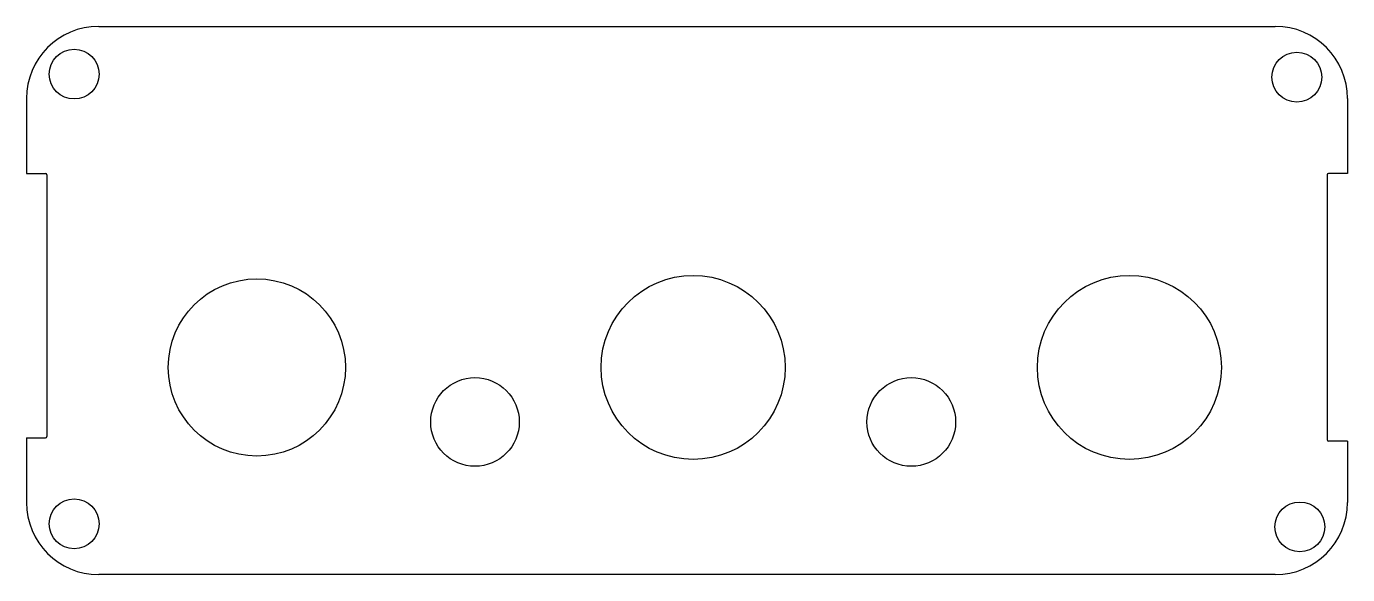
# Model space of a CAD drawing. Header units: millimetres. Extents: x 100 to 197, y 84.9 to 125.1.
import ezdxf

# ---------------------------------------------------------------- set-up
doc = ezdxf.new("R2010")
doc.units = ezdxf.units.MM
doc.layers.add('ProjItem', color=7, linetype='CONTINUOUS')

msp = doc.modelspace()

# ---------------------------------------------------------------- linework, layer by layer
at = {"layer": 'ProjItem'}
for p, q in [((105.35, 125.112), (191.65, 125.112)), ((100.05, 119.813), (100.05, 114.312)), ((196.95, 119.812), (196.95, 114.312)), ((100.05, 114.312), (101.45, 114.312)), ((101.55, 114.213), (101.55, 95.0125)), ((195.45, 114.212), (195.45, 94.7875)), ((196.95, 114.312), (195.55, 114.312)), ((100.05, 94.9125), (100.05, 90.1875)), ((100.05, 94.9125), (101.45, 94.9125)), ((196.95, 94.6875), (195.55, 94.6875)), ((196.95, 94.6875), (196.95, 90.1875)), ((191.65, 84.8875), (105.35, 84.8875))]:
    msp.add_line(p, q, dxfattribs=at)
for centre, radius in [((103.55, 121.612), 1.825), ((193.225, 121.388), 1.825), ((148.95, 100.087), 6.75), ((180.95, 100.087), 6.75), ((116.95, 100.087), 6.5), ((132.95, 96.0875), 3.25), ((164.95, 96.0875), 3.25), ((103.55, 88.6125), 1.825), ((193.45, 88.3875), 1.825)]:
    msp.add_circle(centre, radius, dxfattribs=at)
for centre, radius, start, end in [((105.35, 119.812), 5.3, 90, 180), ((191.65, 119.812), 5.3, 0, 90), ((101.45, 114.213), 0.1, 0, 90), ((195.55, 114.212), 0.1, 90, 180), ((101.45, 95.0125), 0.1, -90, 0), ((195.55, 94.7875), 0.1, 180, -90), ((105.35, 90.1875), 5.3, -180, -90), ((191.65, 90.1875), 5.3, -90, -0.000001)]:
    msp.add_arc(centre, radius, start, end, dxfattribs=at)

doc.saveas('drawing.dxf')
